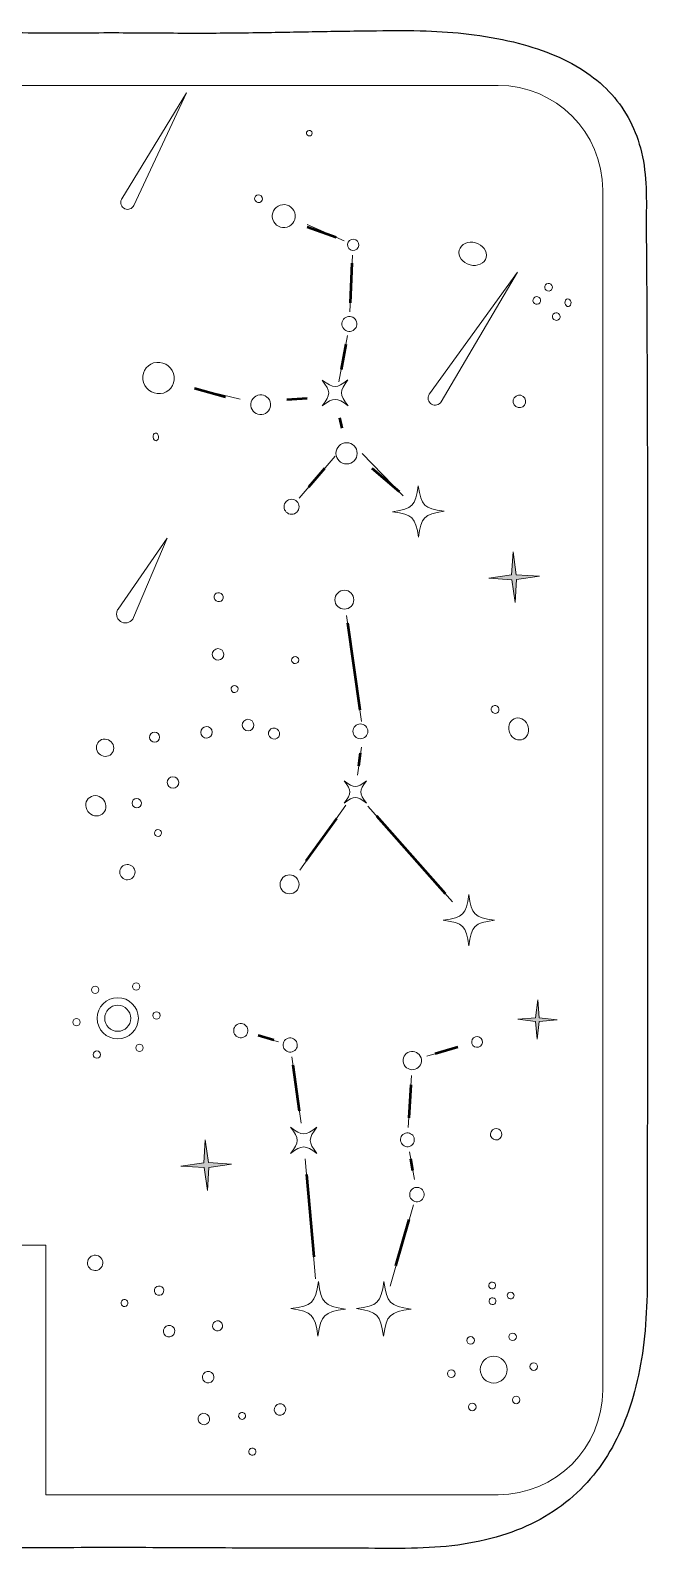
# Model space of a CAD drawing. Header units: millimetres. Extents: x -366 to 289, y -244 to 75.
# Drawn here: x -218.6 to -194.9, y -18.7 to 39.7 of the extents above; entities that cross this region are included whole.
import ezdxf

# ---------------------------------------------------------------- set-up
doc = ezdxf.new("R2010")
doc.units = ezdxf.units.MM
doc.header["$MEASUREMENT"] = 0
doc.layers.add('_U+56FE_U+5C42 1', color=7, linetype='Continuous')

# ---------------------------------------------------------------- blocks, each defined once
blk = doc.blocks.new('block 191')
at = {"layer": '_U+56FE_U+5C42 1', "color": 7, "lineweight": 25, "true_color": 0xffffff}
blk.add_open_spline([(-221.783, 39.665), (-220.618, 39.637), (-219.452, 39.612), (-218.287, 39.607), (-217.272, 39.603), (-216.258, 39.614), (-215.243, 39.612), (-214.308, 39.61), (-213.373, 39.598), (-212.439, 39.597), (-211.603, 39.595), (-210.767, 39.603), (-209.932, 39.615), (-209.177, 39.626), (-208.421, 39.641), (-207.666, 39.654), (-206.887, 39.668), (-206.108, 39.679), (-205.328, 39.688), (-204.69, 39.695), (-204.052, 39.7), (-203.414, 39.679), (-202.869, 39.661), (-202.325, 39.623), (-201.784, 39.559), (-201.204, 39.49), (-200.628, 39.391), (-200.061, 39.253), (-199.563, 39.132), (-199.072, 38.981), (-198.597, 38.789), (-198.17, 38.616), (-197.755, 38.409), (-197.368, 38.157), (-197.013, 37.924), (-196.681, 37.653), (-196.388, 37.345), (-196.104, 37.045), (-195.855, 36.71), (-195.653, 36.349), (-195.447, 35.98), (-195.288, 35.585), (-195.178, 35.177), (-195.059, 34.734), (-194.997, 34.277), (-194.97, 33.819), (-194.942, 33.337), (-194.952, 32.854), (-194.954, 32.372), (-194.956, 31.862), (-194.95, 31.353), (-194.945, 30.843), (-194.941, 30.371), (-194.939, 29.899), (-194.937, 29.426), (-194.935, 29.025), (-194.933, 28.624), (-194.931, 28.222), (-194.929, 27.753), (-194.926, 27.283), (-194.924, 26.814), (-194.922, 26.214), (-194.919, 25.615), (-194.917, 25.015), (-194.914, 24.195), (-194.912, 23.375), (-194.911, 22.556), (-194.909, 21.448), (-194.907, 20.34), (-194.906, 19.233), (-194.905, 17.92), (-194.904, 16.607), (-194.904, 15.294), (-194.903, 14.163), (-194.902, 13.032), (-194.902, 11.901), (-194.902, 10.686), (-194.902, 9.471), (-194.902, 8.256), (-194.903, 7.059), (-194.903, 5.862), (-194.904, 4.665), (-194.905, 3.417), (-194.907, 2.168), (-194.909, 0.919), (-194.91, -0.103), (-194.912, -1.125), (-194.913, -2.147), (-194.914, -2.969), (-194.915, -3.791), (-194.917, -4.614), (-194.919, -5.466), (-194.922, -6.319), (-194.919, -7.172), (-194.917, -7.839), (-194.911, -8.506), (-194.933, -9.174), (-194.952, -9.776), (-194.994, -10.378), (-195.074, -10.975), (-195.149, -11.54), (-195.257, -12.101), (-195.405, -12.652), (-195.542, -13.159), (-195.712, -13.656), (-195.927, -14.135), (-196.128, -14.583), (-196.368, -15.015), (-196.649, -15.419), (-196.933, -15.828), (-197.258, -16.208), (-197.622, -16.549), (-197.999, -16.902), (-198.417, -17.213), (-198.863, -17.474), (-199.322, -17.742), (-199.81, -17.958), (-200.313, -18.128), (-200.857, -18.312), (-201.419, -18.441), (-201.987, -18.528), (-202.57, -18.617), (-203.16, -18.661), (-203.75, -18.679), (-204.377, -18.698), (-205.004, -18.688), (-205.632, -18.685), (-206.277, -18.681), (-206.921, -18.684), (-207.566, -18.684), (-208.159, -18.685), (-208.752, -18.683), (-209.346, -18.68), (-210.028, -18.678), (-210.71, -18.675), (-211.393, -18.671), (-212.055, -18.668), (-212.718, -18.665), (-213.38, -18.663), (-214.109, -18.66), (-214.838, -18.659), (-215.566, -18.659), (-216.314, -18.659), (-217.061, -18.661), (-217.808, -18.662), (-218.639, -18.662), (-219.471, -18.662), (-220.303, -18.665), (-221.452, -18.668), (-222.602, -18.676), (-223.751, -18.683)], degree=3, knots=[0, 0, 0, 0, 1, 1, 1, 2, 2, 2, 3, 3, 3, 4, 4, 4, 5, 5, 5, 6, 6, 6, 7, 7, 7, 8, 8, 8, 9, 9, 9, 10, 10, 10, 11, 11, 11, 12, 12, 12, 13, 13, 13, 14, 14, 14, 15, 15, 15, 16, 16, 16, 17, 17, 17, 18, 18, 18, 19, 19, 19, 20, 20, 20, 21, 21, 21, 22, 22, 22, 23, 23, 23, 24, 24, 24, 25, 25, 25, 26, 26, 26, 27, 27, 27, 28, 28, 28, 29, 29, 29, 30, 30, 30, 31, 31, 31, 32, 32, 32, 33, 33, 33, 34, 34, 34, 35, 35, 35, 36, 36, 36, 37, 37, 37, 38, 38, 38, 39, 39, 39, 40, 40, 40, 41, 41, 41, 42, 42, 42, 43, 43, 43, 44, 44, 44, 45, 45, 45, 46, 46, 46, 47, 47, 47, 48, 48, 48, 49, 49, 49, 50, 50, 50, 50], dxfattribs=at)
blk = doc.blocks.new('block 182')
at = {"layer": '_U+56FE_U+5C42 1'}
blk.add_blockref('block 191', (0, 0), dxfattribs=at)
blk = doc.blocks.new('block 180')
at = {"layer": '_U+56FE_U+5C42 1'}
blk.add_blockref('block 182', (0, 0), dxfattribs=at)
blk = doc.blocks.new('block 732')
at = {"layer": '_U+56FE_U+5C42 1', "lineweight": 0}
blk.add_open_spline([(-210.287, 1.308), (-210.242, 1.164), (-210.322, 1.011), (-210.467, 0.965), (-210.611, 0.92), (-210.765, 1), (-210.81, 1.145), (-210.855, 1.289), (-210.775, 1.442), (-210.631, 1.488), (-210.486, 1.533), (-210.333, 1.453), (-210.287, 1.308)], degree=3, knots=[0, 0, 0, 0, 1, 1, 1, 2, 2, 2, 3, 3, 3, 4, 4, 4, 4], dxfattribs=at)
blk = doc.blocks.new('block 735')
at = {"layer": '_U+56FE_U+5C42 1', "lineweight": 0}
blk.add_lwpolyline([(-203.865, -4.505), (-204.057, -3.432)], dxfattribs=at)
blk = doc.blocks.new('block 736')
at = {"layer": '_U+56FE_U+5C42 1', "color": 18, "lineweight": 50, "true_color": 0x000000}
blk.add_lwpolyline([(-203.927, -4.159), (-204.008, -3.709)], dxfattribs=at)
blk = doc.blocks.new('block 734')
at = {"layer": '_U+56FE_U+5C42 1'}
for name in ['block 735', 'block 736']:
    blk.add_blockref(name, (0, 0), dxfattribs=at)
blk = doc.blocks.new('block 738')
at = {"layer": '_U+56FE_U+5C42 1', "lineweight": 0}
blk.add_lwpolyline([(-202.204, 0.585), (-203.399, 0.238)], dxfattribs=at)
blk = doc.blocks.new('block 739')
at = {"layer": '_U+56FE_U+5C42 1', "color": 18, "lineweight": 50, "true_color": 0x000000}
blk.add_lwpolyline([(-202.204, 0.585), (-203.073, 0.333)], dxfattribs=at)
blk = doc.blocks.new('block 737')
at = {"layer": '_U+56FE_U+5C42 1'}
for name in ['block 738', 'block 739']:
    blk.add_blockref(name, (0, 0), dxfattribs=at)
blk = doc.blocks.new('block 741')
at = {"layer": '_U+56FE_U+5C42 1', "lineweight": 0}
blk.add_lwpolyline([(-208.223, -2.329), (-208.584, 0.222)], dxfattribs=at)
blk = doc.blocks.new('block 742')
at = {"layer": '_U+56FE_U+5C42 1', "color": 18, "lineweight": 50, "true_color": 0x000000}
blk.add_lwpolyline([(-208.287, -1.877), (-208.538, -0.099)], dxfattribs=at)
blk = doc.blocks.new('block 740')
at = {"layer": '_U+56FE_U+5C42 1'}
for name in ['block 741', 'block 742']:
    blk.add_blockref(name, (0, 0), dxfattribs=at)
blk = doc.blocks.new('block 744')
at = {"layer": '_U+56FE_U+5C42 1', "lineweight": 0}
blk.add_lwpolyline([(-209.434, 0.886), (-209.095, 0.795)], dxfattribs=at)
blk = doc.blocks.new('block 745')
at = {"layer": '_U+56FE_U+5C42 1', "color": 18, "lineweight": 50, "true_color": 0x000000}
blk.add_lwpolyline([(-209.879, 1.053), (-209.277, 0.869)], dxfattribs=at)
blk = doc.blocks.new('block 743')
at = {"layer": '_U+56FE_U+5C42 1'}
for name in ['block 745', 'block 744']:
    blk.add_blockref(name, (0, 0), dxfattribs=at)
blk = doc.blocks.new('block 747')
at = {"layer": '_U+56FE_U+5C42 1', "lineweight": 0}
blk.add_lwpolyline([(-203.989, -0.503), (-204.111, -2.498)], dxfattribs=at)
blk = doc.blocks.new('block 748')
at = {"layer": '_U+56FE_U+5C42 1', "color": 18, "lineweight": 50, "true_color": 0x000000}
blk.add_lwpolyline([(-204.01, -0.855), (-204.088, -2.13)], dxfattribs=at)
blk = doc.blocks.new('block 746')
at = {"layer": '_U+56FE_U+5C42 1'}
for name in ['block 747', 'block 748']:
    blk.add_blockref(name, (0, 0), dxfattribs=at)
blk = doc.blocks.new('block 750')
at = {"layer": '_U+56FE_U+5C42 1', "lineweight": 0}
blk.add_lwpolyline([(-208.068, -3.709), (-207.673, -8.316)], dxfattribs=at)
blk = doc.blocks.new('block 751')
at = {"layer": '_U+56FE_U+5C42 1', "color": 18, "lineweight": 50, "true_color": 0x000000}
blk.add_lwpolyline([(-208.017, -4.305), (-207.745, -7.477)], dxfattribs=at)
blk = doc.blocks.new('block 749')
at = {"layer": '_U+56FE_U+5C42 1'}
for name in ['block 750', 'block 751']:
    blk.add_blockref(name, (0, 0), dxfattribs=at)
blk = doc.blocks.new('block 753')
at = {"layer": '_U+56FE_U+5C42 1', "lineweight": 0}
blk.add_lwpolyline([(-204.803, -8.602), (-203.912, -5.471)], dxfattribs=at)
blk = doc.blocks.new('block 754')
at = {"layer": '_U+56FE_U+5C42 1', "color": 18, "lineweight": 50, "true_color": 0x000000}
blk.add_lwpolyline([(-204.579, -7.814), (-204.074, -6.04)], dxfattribs=at)
blk = doc.blocks.new('block 752')
at = {"layer": '_U+56FE_U+5C42 1'}
for name in ['block 753', 'block 754']:
    blk.add_blockref(name, (0, 0), dxfattribs=at)
blk = doc.blocks.new('block 731')
at = {"layer": '_U+56FE_U+5C42 1', "lineweight": 0}
for points in [[(-208.387, 0.757), (-208.341, 0.612), (-208.422, 0.459), (-208.566, 0.413), (-208.71, 0.368), (-208.864, 0.449), (-208.909, 0.593), (-208.954, 0.737), (-208.874, 0.89), (-208.73, 0.936), (-208.586, 0.981), (-208.432, 0.901), (-208.387, 0.757)], [(-201.263, 0.855), (-201.229, 0.746), (-201.29, 0.629), (-201.4, 0.595), (-201.509, 0.561), (-201.626, 0.622), (-201.66, 0.731), (-201.694, 0.84), (-201.633, 0.957), (-201.524, 0.991), (-201.414, 1.026), (-201.298, 0.965), (-201.263, 0.855)], [(-203.616, 0.182), (-203.558, -0.004), (-203.661, -0.202), (-203.848, -0.26), (-204.034, -0.319), (-204.232, -0.215), (-204.291, -0.029), (-204.349, 0.157), (-204.246, 0.355), (-204.059, 0.414), (-203.873, 0.472), (-203.675, 0.369), (-203.616, 0.182)], [(-207.62, -3.502), (-208.081, -3.161), (-208.177, -3.161), (-208.638, -3.502), (-208.296, -3.042), (-208.296, -2.945), (-208.638, -2.485), (-208.177, -2.826), (-208.081, -2.826), (-207.62, -2.485), (-207.961, -2.945), (-207.961, -3.042), (-207.62, -3.502)], [(-203.886, -2.893), (-203.842, -3.034), (-203.92, -3.183), (-204.06, -3.227), (-204.201, -3.271), (-204.35, -3.193), (-204.394, -3.053), (-204.439, -2.912), (-204.36, -2.763), (-204.22, -2.719), (-204.079, -2.674), (-203.93, -2.753), (-203.886, -2.893)], [(-200.522, -2.695), (-200.486, -2.811), (-200.55, -2.933), (-200.665, -2.969), (-200.78, -3.005), (-200.903, -2.941), (-200.939, -2.826), (-200.975, -2.711), (-200.911, -2.589), (-200.796, -2.552), (-200.681, -2.516), (-200.558, -2.58), (-200.522, -2.695)], [(-203.512, -4.994), (-203.466, -5.14), (-203.547, -5.296), (-203.694, -5.342), (-203.84, -5.387), (-203.995, -5.306), (-204.041, -5.16), (-204.087, -5.014), (-204.006, -4.859), (-203.86, -4.813), (-203.713, -4.767), (-203.558, -4.848), (-203.512, -4.994)], [(-206.522, -9.487), (-207.352, -9.601), (-207.452, -9.7), (-207.584, -10.527), (-207.699, -9.698), (-207.798, -9.597), (-208.625, -9.465), (-207.795, -9.351), (-207.694, -9.252), (-207.563, -8.425), (-207.448, -9.254), (-207.349, -9.355), (-206.522, -9.487)], [(-204, -9.487), (-204.83, -9.601), (-204.931, -9.7), (-205.062, -10.527), (-205.177, -9.698), (-205.276, -9.597), (-206.103, -9.465), (-205.273, -9.351), (-205.173, -9.252), (-205.041, -8.425), (-204.926, -9.254), (-204.827, -9.355), (-204, -9.487)], [(-200.753, -8.536), (-200.731, -8.605), (-200.77, -8.678), (-200.839, -8.7), (-200.908, -8.721), (-200.981, -8.683), (-201.003, -8.614), (-201.024, -8.545), (-200.986, -8.472), (-200.917, -8.45), (-200.848, -8.428), (-200.775, -8.467), (-200.753, -8.536)], [(-200.744, -9.141), (-200.722, -9.21), (-200.76, -9.283), (-200.829, -9.305), (-200.898, -9.327), (-200.972, -9.288), (-200.994, -9.219), (-201.015, -9.15), (-200.977, -9.077), (-200.908, -9.055), (-200.839, -9.034), (-200.765, -9.072), (-200.744, -9.141)], [(-200.045, -8.925), (-200.023, -8.994), (-200.062, -9.068), (-200.131, -9.089), (-200.2, -9.111), (-200.273, -9.072), (-200.295, -9.004), (-200.317, -8.935), (-200.278, -8.861), (-200.209, -8.84), (-200.14, -8.818), (-200.067, -8.856), (-200.045, -8.925)]]:
    blk.add_open_spline(points, degree=3, knots=[0, 0, 0, 0, 1, 1, 1, 2, 2, 2, 3, 3, 3, 4, 4, 4, 4], dxfattribs=at)
at = {"layer": '_U+56FE_U+5C42 1'}
for name in ['block 732', 'block 743', 'block 737', 'block 740', 'block 746', 'block 734', 'block 749', 'block 752']:
    blk.add_blockref(name, (0, 0), dxfattribs=at)
blk = doc.blocks.new('block 772')
at = {"layer": '_U+56FE_U+5C42 1', "lineweight": 0}
blk.add_open_spline([(-200.796, 5.474), (-201.57, 5.359), (-201.663, 5.265), (-201.778, 4.49), (-201.893, 5.265), (-201.987, 5.359), (-202.761, 5.474), (-201.987, 5.589), (-201.893, 5.683), (-201.778, 6.458), (-201.663, 5.683), (-201.57, 5.589), (-200.796, 5.474)], degree=3, knots=[0, 0, 0, 0, 1, 1, 1, 2, 2, 2, 3, 3, 3, 4, 4, 4, 4], dxfattribs=at)
blk = doc.blocks.new('block 775')
at = {"layer": '_U+56FE_U+5C42 1', "lineweight": 0}
blk.add_lwpolyline([(-202.404, 6.181), (-205.661, 9.861)], dxfattribs=at)
blk = doc.blocks.new('block 776')
at = {"layer": '_U+56FE_U+5C42 1', "color": 18, "lineweight": 50, "true_color": 0x000000}
blk.add_lwpolyline([(-202.676, 6.488), (-205.317, 9.473)], dxfattribs=at)
blk = doc.blocks.new('block 774')
at = {"layer": '_U+56FE_U+5C42 1'}
for name in ['block 775', 'block 776']:
    blk.add_blockref(name, (0, 0), dxfattribs=at)
blk = doc.blocks.new('block 778')
at = {"layer": '_U+56FE_U+5C42 1', "lineweight": 0}
blk.add_lwpolyline([(-206.48, 17.195), (-205.91, 13.119)], dxfattribs=at)
blk = doc.blocks.new('block 779')
at = {"layer": '_U+56FE_U+5C42 1', "color": 18, "lineweight": 50, "true_color": 0x000000}
blk.add_lwpolyline([(-206.44, 16.907), (-205.973, 13.567)], dxfattribs=at)
blk = doc.blocks.new('block 777')
at = {"layer": '_U+56FE_U+5C42 1'}
for name in ['block 778', 'block 779']:
    blk.add_blockref(name, (0, 0), dxfattribs=at)
blk = doc.blocks.new('block 781')
at = {"layer": '_U+56FE_U+5C42 1', "lineweight": 0}
blk.add_lwpolyline([(-208.278, 7.405), (-206.507, 9.895)], dxfattribs=at)
blk = doc.blocks.new('block 782')
at = {"layer": '_U+56FE_U+5C42 1', "color": 18, "lineweight": 50, "true_color": 0x000000}
blk.add_lwpolyline([(-208.029, 7.752), (-206.858, 9.383)], dxfattribs=at)
blk = doc.blocks.new('block 780')
at = {"layer": '_U+56FE_U+5C42 1'}
for name in ['block 781', 'block 782']:
    blk.add_blockref(name, (0, 0), dxfattribs=at)
blk = doc.blocks.new('block 784')
at = {"layer": '_U+56FE_U+5C42 1', "lineweight": 0}
blk.add_lwpolyline([(-206.056, 11.058), (-205.91, 12.134)], dxfattribs=at)
blk = doc.blocks.new('block 785')
at = {"layer": '_U+56FE_U+5C42 1', "color": 18, "lineweight": 50, "true_color": 0x000000}
blk.add_lwpolyline([(-206.007, 11.417), (-205.941, 11.907)], dxfattribs=at)
blk = doc.blocks.new('block 783')
at = {"layer": '_U+56FE_U+5C42 1'}
for name in ['block 784', 'block 785']:
    blk.add_blockref(name, (0, 0), dxfattribs=at)
blk = doc.blocks.new('block 771')
at = {"layer": '_U+56FE_U+5C42 1', "lineweight": 0}
for points in [[(-206.201, 17.801), (-206.201, 17.6), (-206.364, 17.437), (-206.565, 17.437), (-206.766, 17.437), (-206.929, 17.6), (-206.929, 17.801), (-206.929, 18.002), (-206.766, 18.165), (-206.565, 18.165), (-206.364, 18.165), (-206.201, 18.002), (-206.201, 17.801)], [(-205.661, 12.74), (-205.661, 12.582), (-205.789, 12.453), (-205.947, 12.453), (-206.105, 12.453), (-206.233, 12.582), (-206.233, 12.74), (-206.233, 12.898), (-206.105, 13.026), (-205.947, 13.026), (-205.789, 13.026), (-205.661, 12.898), (-205.661, 12.74)], [(-205.719, 9.981), (-206.103, 10.266), (-206.184, 10.266), (-206.568, 9.981), (-206.283, 10.366), (-206.283, 10.447), (-206.568, 10.831), (-206.184, 10.546), (-206.103, 10.546), (-205.719, 10.831), (-206.004, 10.447), (-206.004, 10.366), (-205.719, 9.981)], [(-208.307, 6.852), (-208.307, 6.651), (-208.47, 6.488), (-208.671, 6.488), (-208.872, 6.488), (-209.035, 6.651), (-209.035, 6.852), (-209.035, 7.054), (-208.872, 7.217), (-208.671, 7.217), (-208.47, 7.217), (-208.307, 7.054), (-208.307, 6.852)]]:
    blk.add_open_spline(points, degree=3, knots=[0, 0, 0, 0, 1, 1, 1, 2, 2, 2, 3, 3, 3, 4, 4, 4, 4], dxfattribs=at)
at = {"layer": '_U+56FE_U+5C42 1'}
for name in ['block 777', 'block 783', 'block 780', 'block 774', 'block 772']:
    blk.add_blockref(name, (0, 0), dxfattribs=at)
blk = doc.blocks.new('block 802')
at = {"layer": '_U+56FE_U+5C42 1', "lineweight": 0}
blk.add_open_spline([(-202.729, 21.202), (-203.509, 21.08), (-203.602, 20.985), (-203.713, 20.203), (-203.834, 20.983), (-203.929, 21.077), (-204.711, 21.187), (-203.931, 21.309), (-203.838, 21.404), (-203.727, 22.187), (-203.605, 21.406), (-203.511, 21.312), (-202.729, 21.202)], degree=3, knots=[0, 0, 0, 0, 1, 1, 1, 2, 2, 2, 3, 3, 3, 4, 4, 4, 4], dxfattribs=at)
blk = doc.blocks.new('block 805')
at = {"layer": '_U+56FE_U+5C42 1', "lineweight": 0}
blk.add_lwpolyline([(-212.33, 25.944), (-210.573, 25.509)], dxfattribs=at)
blk = doc.blocks.new('block 806')
at = {"layer": '_U+56FE_U+5C42 1', "color": 18, "lineweight": 50, "true_color": 0x000000}
blk.add_lwpolyline([(-212.33, 25.944), (-211.141, 25.6)], dxfattribs=at)
blk = doc.blocks.new('block 804')
at = {"layer": '_U+56FE_U+5C42 1'}
for name in ['block 805', 'block 806']:
    blk.add_blockref(name, (0, 0), dxfattribs=at)
blk = doc.blocks.new('block 808')
at = {"layer": '_U+56FE_U+5C42 1', "lineweight": 0}
blk.add_lwpolyline([(-207.991, 32.23), (-206.575, 31.604)], dxfattribs=at)
blk = doc.blocks.new('block 809')
at = {"layer": '_U+56FE_U+5C42 1', "color": 18, "lineweight": 50, "true_color": 0x000000}
blk.add_lwpolyline([(-207.991, 32.148), (-206.882, 31.74)], dxfattribs=at)
blk = doc.blocks.new('block 807')
at = {"layer": '_U+56FE_U+5C42 1'}
for name in ['block 808', 'block 809']:
    blk.add_blockref(name, (0, 0), dxfattribs=at)
blk = doc.blocks.new('block 811')
at = {"layer": '_U+56FE_U+5C42 1', "lineweight": 0}
blk.add_lwpolyline([(-206.45, 27.966), (-206.772, 26.177)], dxfattribs=at)
blk = doc.blocks.new('block 812')
at = {"layer": '_U+56FE_U+5C42 1', "color": 18, "lineweight": 50, "true_color": 0x000000}
blk.add_lwpolyline([(-206.511, 27.63), (-206.685, 26.662)], dxfattribs=at)
blk = doc.blocks.new('block 810')
at = {"layer": '_U+56FE_U+5C42 1'}
for name in ['block 811', 'block 812']:
    blk.add_blockref(name, (0, 0), dxfattribs=at)
blk = doc.blocks.new('block 814')
at = {"layer": '_U+56FE_U+5C42 1', "lineweight": 0}
blk.add_lwpolyline([(-205.879, 23.431), (-204.3, 21.796)], dxfattribs=at)
blk = doc.blocks.new('block 815')
at = {"layer": '_U+56FE_U+5C42 1', "color": 18, "lineweight": 50, "true_color": 0x000000}
blk.add_lwpolyline([(-205.502, 22.865), (-204.456, 21.958)], dxfattribs=at)
blk = doc.blocks.new('block 813')
at = {"layer": '_U+56FE_U+5C42 1'}
for name in ['block 814', 'block 815']:
    blk.add_blockref(name, (0, 0), dxfattribs=at)
blk = doc.blocks.new('block 817')
at = {"layer": '_U+56FE_U+5C42 1', "lineweight": 0}
blk.add_lwpolyline([(-206.349, 28.88), (-206.248, 31.06)], dxfattribs=at)
blk = doc.blocks.new('block 818')
at = {"layer": '_U+56FE_U+5C42 1', "color": 18, "lineweight": 50, "true_color": 0x000000}
blk.add_lwpolyline([(-206.333, 29.226), (-206.263, 30.741)], dxfattribs=at)
blk = doc.blocks.new('block 816')
at = {"layer": '_U+56FE_U+5C42 1'}
for name in ['block 817', 'block 818']:
    blk.add_blockref(name, (0, 0), dxfattribs=at)
blk = doc.blocks.new('block 820')
at = {"layer": '_U+56FE_U+5C42 1', "lineweight": 0}
blk.add_lwpolyline([(-208.307, 21.712), (-206.92, 23.327)], dxfattribs=at)
blk = doc.blocks.new('block 821')
at = {"layer": '_U+56FE_U+5C42 1', "color": 18, "lineweight": 50, "true_color": 0x000000}
blk.add_lwpolyline([(-207.935, 22.145), (-207.317, 22.865)], dxfattribs=at)
blk = doc.blocks.new('block 819')
at = {"layer": '_U+56FE_U+5C42 1'}
for name in ['block 820', 'block 821']:
    blk.add_blockref(name, (0, 0), dxfattribs=at)
blk = doc.blocks.new('block 801')
at = {"layer": '_U+56FE_U+5C42 1', "color": 18, "lineweight": 50, "true_color": 0x000000}
for points in [[(-207.991, 25.536), (-208.777, 25.491)], [(-206.655, 24.398), (-206.734, 24.803)]]:
    blk.add_lwpolyline(points, dxfattribs=at)
at = {"layer": '_U+56FE_U+5C42 1', "lineweight": 0}
for points in [[(-208.474, 32.688), (-208.401, 32.455), (-208.53, 32.206), (-208.763, 32.133), (-208.996, 32.06), (-209.244, 32.19), (-209.317, 32.423), (-209.391, 32.656), (-209.261, 32.905), (-209.028, 32.978), (-208.795, 33.051), (-208.547, 32.921), (-208.474, 32.688)], [(-206.023, 31.516), (-205.988, 31.402), (-206.051, 31.28), (-206.165, 31.245), (-206.28, 31.209), (-206.401, 31.272), (-206.437, 31.387), (-206.473, 31.501), (-206.409, 31.622), (-206.295, 31.658), (-206.181, 31.694), (-206.059, 31.631), (-206.023, 31.516)], [(-206.096, 28.494), (-206.049, 28.342), (-206.133, 28.181), (-206.285, 28.133), (-206.436, 28.086), (-206.597, 28.17), (-206.645, 28.322), (-206.692, 28.473), (-206.608, 28.635), (-206.457, 28.682), (-206.305, 28.73), (-206.144, 28.646), (-206.096, 28.494)], [(-209.418, 25.415), (-209.356, 25.214), (-209.467, 25.001), (-209.667, 24.938), (-209.867, 24.875), (-210.08, 24.986), (-210.143, 25.187), (-210.206, 25.387), (-210.095, 25.6), (-209.895, 25.663), (-209.694, 25.726), (-209.481, 25.615), (-209.418, 25.415)], [(-206.424, 25.263), (-206.874, 25.591), (-206.968, 25.591), (-207.413, 25.256), (-207.085, 25.706), (-207.085, 25.8), (-207.42, 26.245), (-206.97, 25.917), (-206.876, 25.917), (-206.431, 26.253), (-206.76, 25.802), (-206.759, 25.708), (-206.424, 25.263)], [(-206.071, 23.431), (-206.071, 23.205), (-206.254, 23.022), (-206.48, 23.022), (-206.706, 23.022), (-206.89, 23.205), (-206.89, 23.431), (-206.89, 23.658), (-206.706, 23.841), (-206.48, 23.841), (-206.254, 23.841), (-206.071, 23.658), (-206.071, 23.431)], [(-208.307, 21.377), (-208.307, 21.217), (-208.436, 21.088), (-208.595, 21.088), (-208.755, 21.088), (-208.884, 21.217), (-208.884, 21.377), (-208.884, 21.536), (-208.755, 21.665), (-208.595, 21.665), (-208.436, 21.665), (-208.307, 21.536), (-208.307, 21.377)]]:
    blk.add_open_spline(points, degree=3, knots=[0, 0, 0, 0, 1, 1, 1, 2, 2, 2, 3, 3, 3, 4, 4, 4, 4], dxfattribs=at)
at = {"layer": '_U+56FE_U+5C42 1'}
for name in ['block 807', 'block 816', 'block 810', 'block 804', 'block 813', 'block 819', 'block 802']:
    blk.add_blockref(name, (0, 0), dxfattribs=at)
blk = doc.blocks.new('block 824')
at = {"layer": '_U+56FE_U+5C42 1', "lineweight": 0}
for points in [[(-207.923, 35.85), (-207.865, 35.854), (-207.813, 35.81), (-207.808, 35.751), (-207.803, 35.693), (-207.847, 35.642), (-207.905, 35.638), (-207.964, 35.634), (-208.015, 35.678), (-208.02, 35.737), (-208.025, 35.795), (-207.981, 35.846), (-207.923, 35.85)], [(-209.88, 33.378), (-209.787, 33.385), (-209.705, 33.304), (-209.717, 33.204), (-209.724, 33.149), (-209.764, 33.101), (-209.817, 33.085), (-209.913, 33.054), (-210.007, 33.121), (-210.016, 33.216), (-210.024, 33.299), (-209.963, 33.371), (-209.88, 33.378)], [(-201.139, 30.887), (-201.253, 30.672), (-201.565, 30.596), (-201.836, 30.717), (-202.106, 30.838), (-202.231, 31.111), (-202.116, 31.325), (-202.001, 31.539), (-201.69, 31.614), (-201.42, 31.494), (-201.151, 31.373), (-201.025, 31.102), (-201.139, 30.887)], [(-198.729, 29.965), (-198.648, 29.974), (-198.574, 29.916), (-198.564, 29.835), (-198.553, 29.754), (-198.61, 29.681), (-198.691, 29.671), (-198.772, 29.662), (-198.847, 29.72), (-198.857, 29.801), (-198.868, 29.882), (-198.81, 29.956), (-198.729, 29.965)], [(-199.187, 29.458), (-199.107, 29.468), (-199.031, 29.411), (-199.02, 29.33), (-199.008, 29.249), (-199.064, 29.175), (-199.144, 29.164), (-199.225, 29.154), (-199.3, 29.211), (-199.312, 29.292), (-199.324, 29.373), (-199.268, 29.447), (-199.187, 29.458)], [(-197.847, 29.241), (-197.837, 29.159), (-197.882, 29.087), (-197.947, 29.079), (-198.012, 29.071), (-198.072, 29.13), (-198.081, 29.212), (-198.091, 29.293), (-198.046, 29.365), (-197.981, 29.373), (-197.916, 29.381), (-197.856, 29.322), (-197.847, 29.241)], [(-198.326, 28.809), (-198.261, 28.758), (-198.247, 28.665), (-198.296, 28.601), (-198.344, 28.537), (-198.437, 28.527), (-198.503, 28.578), (-198.568, 28.629), (-198.582, 28.722), (-198.533, 28.786), (-198.484, 28.85), (-198.392, 28.86), (-198.326, 28.809)], [(-213.113, 26.383), (-213.074, 26.051), (-213.311, 25.759), (-213.642, 25.729), (-213.972, 25.699), (-214.271, 25.943), (-214.31, 26.275), (-214.348, 26.606), (-214.111, 26.9), (-213.78, 26.929), (-213.45, 26.958), (-213.151, 26.714), (-213.113, 26.383)], [(-199.874, 25.668), (-199.742, 25.688), (-199.617, 25.597), (-199.593, 25.465), (-199.57, 25.333), (-199.657, 25.21), (-199.789, 25.189), (-199.92, 25.169), (-200.046, 25.26), (-200.07, 25.392), (-200.093, 25.525), (-200.006, 25.648), (-199.874, 25.668)], [(-213.756, 24.181), (-213.708, 24.129), (-213.697, 24.036), (-213.731, 23.972), (-213.765, 23.908), (-213.831, 23.897), (-213.879, 23.949), (-213.927, 24), (-213.938, 24.094), (-213.904, 24.158), (-213.87, 24.222), (-213.804, 24.232), (-213.756, 24.181)], [(-211.43, 18.071), (-211.336, 18.084), (-211.245, 18.019), (-211.228, 17.924), (-211.211, 17.83), (-211.273, 17.742), (-211.367, 17.728), (-211.461, 17.714), (-211.551, 17.78), (-211.569, 17.874), (-211.586, 17.969), (-211.524, 18.057), (-211.43, 18.071)], [(-200.797, 13.732), (-200.714, 13.745), (-200.634, 13.686), (-200.618, 13.602), (-200.603, 13.518), (-200.658, 13.44), (-200.742, 13.428), (-200.825, 13.416), (-200.906, 13.474), (-200.921, 13.558), (-200.936, 13.642), (-200.881, 13.72), (-200.797, 13.732)], [(-209.312, 12.861), (-209.198, 12.881), (-209.085, 12.804), (-209.061, 12.688), (-209.037, 12.573), (-209.111, 12.463), (-209.225, 12.443), (-209.34, 12.423), (-209.453, 12.501), (-209.477, 12.616), (-209.501, 12.732), (-209.427, 12.842), (-209.312, 12.861)], [(-200.048, 12.477), (-200.233, 12.606), (-200.299, 12.871), (-200.195, 13.066), (-200.092, 13.262), (-199.858, 13.315), (-199.675, 13.185), (-199.491, 13.056), (-199.425, 12.793), (-199.528, 12.598), (-199.631, 12.402), (-199.864, 12.348), (-200.048, 12.477)], [(-215.836, 12.436), (-215.656, 12.465), (-215.479, 12.342), (-215.442, 12.161), (-215.404, 11.979), (-215.519, 11.808), (-215.698, 11.779), (-215.878, 11.749), (-216.055, 11.872), (-216.093, 12.054), (-216.13, 12.235), (-216.015, 12.406), (-215.836, 12.436)], [(-216.219, 10.258), (-216.011, 10.298), (-215.799, 10.159), (-215.745, 9.948), (-215.691, 9.736), (-215.816, 9.532), (-216.025, 9.492), (-216.233, 9.452), (-216.445, 9.591), (-216.499, 9.803), (-216.553, 10.014), (-216.428, 10.218), (-216.219, 10.258)]]:
    blk.add_open_spline(points, degree=3, knots=[0, 0, 0, 0, 1, 1, 1, 2, 2, 2, 3, 3, 3, 4, 4, 4, 4], dxfattribs=at)
blk = doc.blocks.new('block 864')
at = {"layer": '_U+56FE_U+5C42 1', "lineweight": 0}
for points in [[(-211.501, 15.491), (-211.616, 15.534), (-211.673, 15.662), (-211.63, 15.777), (-211.586, 15.891), (-211.458, 15.949), (-211.344, 15.905), (-211.229, 15.862), (-211.172, 15.734), (-211.215, 15.619), (-211.259, 15.505), (-211.387, 15.447), (-211.501, 15.491)], [(-208.504, 15.352), (-208.574, 15.379), (-208.609, 15.457), (-208.583, 15.527), (-208.556, 15.596), (-208.478, 15.631), (-208.408, 15.605), (-208.339, 15.578), (-208.304, 15.5), (-208.33, 15.431), (-208.357, 15.361), (-208.435, 15.326), (-208.504, 15.352)], [(-210.836, 14.238), (-210.906, 14.265), (-210.941, 14.343), (-210.914, 14.412), (-210.888, 14.482), (-210.81, 14.517), (-210.74, 14.491), (-210.671, 14.464), (-210.636, 14.386), (-210.662, 14.316), (-210.689, 14.247), (-210.767, 14.212), (-210.836, 14.238)], [(-211.943, 12.494), (-212.057, 12.538), (-212.115, 12.666), (-212.071, 12.78), (-212.028, 12.894), (-211.9, 12.952), (-211.785, 12.908), (-211.671, 12.865), (-211.614, 12.737), (-211.657, 12.623), (-211.701, 12.508), (-211.829, 12.451), (-211.943, 12.494)], [(-210.348, 12.772), (-210.462, 12.815), (-210.52, 12.943), (-210.476, 13.058), (-210.433, 13.172), (-210.305, 13.23), (-210.191, 13.186), (-210.076, 13.143), (-210.019, 13.015), (-210.062, 12.9), (-210.106, 12.786), (-210.234, 12.728), (-210.348, 12.772)], [(-213.933, 12.331), (-214.033, 12.369), (-214.083, 12.481), (-214.045, 12.581), (-214.007, 12.681), (-213.895, 12.731), (-213.795, 12.693), (-213.695, 12.655), (-213.645, 12.543), (-213.683, 12.443), (-213.721, 12.343), (-213.833, 12.293), (-213.933, 12.331)], [(-213.235, 10.566), (-213.349, 10.609), (-213.407, 10.737), (-213.363, 10.852), (-213.32, 10.966), (-213.192, 11.023), (-213.077, 10.98), (-212.963, 10.936), (-212.906, 10.808), (-212.949, 10.694), (-212.993, 10.58), (-213.121, 10.522), (-213.235, 10.566)], [(-214.615, 9.81), (-214.708, 9.845), (-214.754, 9.949), (-214.719, 10.042), (-214.684, 10.135), (-214.58, 10.182), (-214.487, 10.146), (-214.394, 10.111), (-214.347, 10.007), (-214.383, 9.914), (-214.418, 9.821), (-214.522, 9.775), (-214.615, 9.81)], [(-213.779, 8.703), (-213.849, 8.729), (-213.884, 8.807), (-213.858, 8.877), (-213.831, 8.946), (-213.753, 8.981), (-213.683, 8.955), (-213.614, 8.928), (-213.579, 8.85), (-213.605, 8.781), (-213.632, 8.711), (-213.71, 8.676), (-213.779, 8.703)], [(-215.014, 7.048), (-215.165, 7.106), (-215.241, 7.275), (-215.184, 7.427), (-215.126, 7.578), (-214.957, 7.654), (-214.805, 7.597), (-214.653, 7.539), (-214.577, 7.369), (-214.635, 7.218), (-214.693, 7.066), (-214.862, 6.99), (-215.014, 7.048)]]:
    blk.add_open_spline(points, degree=3, knots=[0, 0, 0, 0, 1, 1, 1, 2, 2, 2, 3, 3, 3, 4, 4, 4, 4], dxfattribs=at)
blk = doc.blocks.new('block 870')
at = {"layer": '_U+56FE_U+5C42 1', "lineweight": 0}
for points in [[(-216.385, -7.531), (-216.288, -7.401), (-216.104, -7.374), (-215.974, -7.471), (-215.844, -7.568), (-215.817, -7.752), (-215.914, -7.882), (-216.011, -8.012), (-216.194, -8.039), (-216.324, -7.942), (-216.454, -7.845), (-216.482, -7.662), (-216.385, -7.531)], [(-213.836, -8.668), (-213.777, -8.588), (-213.664, -8.572), (-213.584, -8.631), (-213.504, -8.69), (-213.488, -8.803), (-213.547, -8.883), (-213.607, -8.963), (-213.719, -8.979), (-213.799, -8.92), (-213.879, -8.861), (-213.895, -8.748), (-213.836, -8.668)], [(-215.129, -9.17), (-215.085, -9.11), (-215, -9.098), (-214.94, -9.142), (-214.88, -9.187), (-214.868, -9.271), (-214.912, -9.331), (-214.957, -9.391), (-215.042, -9.403), (-215.101, -9.359), (-215.161, -9.314), (-215.174, -9.23), (-215.129, -9.17)], [(-211.597, -10.011), (-211.533, -9.925), (-211.411, -9.908), (-211.326, -9.971), (-211.24, -10.035), (-211.222, -10.157), (-211.286, -10.243), (-211.35, -10.328), (-211.471, -10.346), (-211.557, -10.282), (-211.643, -10.219), (-211.66, -10.097), (-211.597, -10.011)], [(-213.485, -10.202), (-213.412, -10.103), (-213.273, -10.083), (-213.175, -10.156), (-213.077, -10.229), (-213.056, -10.368), (-213.129, -10.466), (-213.202, -10.564), (-213.341, -10.585), (-213.439, -10.512), (-213.537, -10.439), (-213.558, -10.3), (-213.485, -10.202)], [(-211.981, -11.97), (-211.908, -11.872), (-211.77, -11.852), (-211.671, -11.925), (-211.573, -11.998), (-211.553, -12.137), (-211.626, -12.235), (-211.699, -12.333), (-211.838, -12.353), (-211.936, -12.28), (-212.034, -12.207), (-212.054, -12.068), (-211.981, -11.97)], [(-209.218, -13.212), (-209.145, -13.114), (-209.007, -13.093), (-208.909, -13.166), (-208.81, -13.239), (-208.79, -13.378), (-208.863, -13.476), (-208.936, -13.574), (-209.075, -13.595), (-209.173, -13.522), (-209.271, -13.449), (-209.291, -13.31), (-209.218, -13.212)], [(-212.149, -13.58), (-212.076, -13.482), (-211.937, -13.462), (-211.839, -13.535), (-211.741, -13.608), (-211.72, -13.747), (-211.793, -13.845), (-211.866, -13.943), (-212.005, -13.963), (-212.103, -13.89), (-212.201, -13.817), (-212.222, -13.679), (-212.149, -13.58)], [(-210.605, -13.51), (-210.561, -13.45), (-210.476, -13.438), (-210.416, -13.483), (-210.356, -13.527), (-210.344, -13.612), (-210.388, -13.672), (-210.433, -13.731), (-210.517, -13.744), (-210.577, -13.699), (-210.637, -13.655), (-210.65, -13.57), (-210.605, -13.51)], [(-210.212, -14.888), (-210.168, -14.828), (-210.083, -14.815), (-210.023, -14.86), (-209.963, -14.904), (-209.951, -14.989), (-209.996, -15.049), (-210.04, -15.109), (-210.124, -15.121), (-210.184, -15.077), (-210.244, -15.032), (-210.257, -14.947), (-210.212, -14.888)]]:
    blk.add_open_spline(points, degree=3, knots=[0, 0, 0, 0, 1, 1, 1, 2, 2, 2, 3, 3, 3, 4, 4, 4, 4], dxfattribs=at)
blk = doc.blocks.new('block 872')
at = {"layer": '_U+56FE_U+5C42 1', "lineweight": 0}
for points in [[(-214.488, 1.701), (-214.488, 1.263), (-214.843, 0.908), (-215.281, 0.908), (-215.719, 0.908), (-216.074, 1.263), (-216.074, 1.701), (-216.074, 2.139), (-215.719, 2.494), (-215.281, 2.494), (-214.843, 2.494), (-214.488, 2.139), (-214.488, 1.701)], [(-214.78, 1.701), (-214.78, 1.425), (-215.004, 1.2), (-215.281, 1.2), (-215.557, 1.2), (-215.782, 1.425), (-215.782, 1.701), (-215.782, 1.978), (-215.557, 2.202), (-215.281, 2.202), (-215.004, 2.202), (-214.78, 1.978), (-214.78, 1.701)]]:
    blk.add_open_spline(points, degree=3, knots=[0, 0, 0, 0, 1, 1, 1, 2, 2, 2, 3, 3, 3, 4, 4, 4, 4], dxfattribs=at)
blk = doc.blocks.new('block 871')
at = {"layer": '_U+56FE_U+5C42 1', "lineweight": 0}
for points in [[(-216.005, 2.795), (-216.005, 2.717), (-216.069, 2.653), (-216.147, 2.653), (-216.225, 2.653), (-216.288, 2.717), (-216.288, 2.795), (-216.288, 2.873), (-216.225, 2.936), (-216.147, 2.936), (-216.069, 2.936), (-216.005, 2.873), (-216.005, 2.795)], [(-214.432, 2.926), (-214.432, 2.848), (-214.496, 2.785), (-214.574, 2.785), (-214.652, 2.785), (-214.715, 2.848), (-214.715, 2.926), (-214.715, 3.004), (-214.652, 3.067), (-214.574, 3.067), (-214.496, 3.067), (-214.432, 3.004), (-214.432, 2.926)], [(-213.646, 1.812), (-213.646, 1.734), (-213.709, 1.67), (-213.787, 1.67), (-213.865, 1.67), (-213.929, 1.734), (-213.929, 1.812), (-213.929, 1.89), (-213.865, 1.953), (-213.787, 1.953), (-213.709, 1.953), (-213.646, 1.89), (-213.646, 1.812)], [(-216.726, 1.55), (-216.726, 1.472), (-216.789, 1.408), (-216.868, 1.408), (-216.946, 1.408), (-217.009, 1.472), (-217.009, 1.55), (-217.009, 1.628), (-216.946, 1.691), (-216.868, 1.691), (-216.789, 1.691), (-216.726, 1.628), (-216.726, 1.55)], [(-214.301, 0.567), (-214.301, 0.489), (-214.365, 0.425), (-214.443, 0.425), (-214.521, 0.425), (-214.584, 0.489), (-214.584, 0.567), (-214.584, 0.645), (-214.521, 0.708), (-214.443, 0.708), (-214.365, 0.708), (-214.301, 0.645), (-214.301, 0.567)], [(-215.94, 0.304), (-215.94, 0.226), (-216.003, 0.163), (-216.081, 0.163), (-216.159, 0.163), (-216.222, 0.226), (-216.222, 0.304), (-216.222, 0.382), (-216.159, 0.446), (-216.081, 0.446), (-216.003, 0.446), (-215.94, 0.382), (-215.94, 0.304)]]:
    blk.add_open_spline(points, degree=3, knots=[0, 0, 0, 0, 1, 1, 1, 2, 2, 2, 3, 3, 3, 4, 4, 4, 4], dxfattribs=at)
at = {"layer": '_U+56FE_U+5C42 1'}
blk.add_blockref('block 872', (0, 0), dxfattribs=at)
blk = doc.blocks.new('block 876')
at = {"layer": '_U+56FE_U+5C42 1', "lineweight": 0}
blk.add_open_spline([(-200.305, -11.811), (-200.305, -12.096), (-200.536, -12.327), (-200.821, -12.327), (-201.105, -12.327), (-201.336, -12.096), (-201.336, -11.811), (-201.336, -11.527), (-201.105, -11.296), (-200.821, -11.296), (-200.536, -11.296), (-200.305, -11.527), (-200.305, -11.811)], degree=3, knots=[0, 0, 0, 0, 1, 1, 1, 2, 2, 2, 3, 3, 3, 4, 4, 4, 4], dxfattribs=at)
blk = doc.blocks.new('block 875')
at = {"layer": '_U+56FE_U+5C42 1', "lineweight": 0}
for points in [[(-199.947, -10.551), (-199.947, -10.631), (-200.013, -10.697), (-200.093, -10.697), (-200.173, -10.697), (-200.238, -10.631), (-200.238, -10.551), (-200.238, -10.471), (-200.173, -10.406), (-200.093, -10.406), (-200.013, -10.406), (-199.947, -10.471), (-199.947, -10.551)], [(-201.566, -10.686), (-201.566, -10.766), (-201.631, -10.831), (-201.712, -10.831), (-201.792, -10.831), (-201.857, -10.766), (-201.857, -10.686), (-201.857, -10.606), (-201.792, -10.541), (-201.712, -10.541), (-201.631, -10.541), (-201.566, -10.606), (-201.566, -10.686)], [(-199.138, -11.698), (-199.138, -11.778), (-199.203, -11.843), (-199.284, -11.843), (-199.364, -11.843), (-199.429, -11.778), (-199.429, -11.698), (-199.429, -11.617), (-199.364, -11.552), (-199.284, -11.552), (-199.203, -11.552), (-199.138, -11.617), (-199.138, -11.698)], [(-202.308, -11.967), (-202.308, -12.048), (-202.373, -12.113), (-202.454, -12.113), (-202.534, -12.113), (-202.599, -12.048), (-202.599, -11.967), (-202.599, -11.887), (-202.534, -11.822), (-202.454, -11.822), (-202.373, -11.822), (-202.308, -11.887), (-202.308, -11.967)], [(-199.813, -12.979), (-199.813, -13.059), (-199.878, -13.125), (-199.958, -13.125), (-200.038, -13.125), (-200.103, -13.059), (-200.103, -12.979), (-200.103, -12.899), (-200.038, -12.834), (-199.958, -12.834), (-199.878, -12.834), (-199.813, -12.899), (-199.813, -12.979)], [(-201.499, -13.249), (-201.499, -13.329), (-201.564, -13.394), (-201.644, -13.394), (-201.725, -13.394), (-201.79, -13.329), (-201.79, -13.249), (-201.79, -13.169), (-201.725, -13.104), (-201.644, -13.104), (-201.564, -13.104), (-201.499, -13.169), (-201.499, -13.249)]]:
    blk.add_open_spline(points, degree=3, knots=[0, 0, 0, 0, 1, 1, 1, 2, 2, 2, 3, 3, 3, 4, 4, 4, 4], dxfattribs=at)
at = {"layer": '_U+56FE_U+5C42 1'}
blk.add_blockref('block 876', (0, 0), dxfattribs=at)
blk = doc.blocks.new('block 730')
at = {"layer": '_U+56FE_U+5C42 1', "true_color": 0xfafcfb}
h = blk.add_hatch(color=7, dxfattribs=at)
h.dxf.hatch_style = 2
h.paths.add_polyline_path([(-199.998, 17.691), (-200.126, 18.571), (-201.014, 18.625), (-200.134, 18.753), (-200.079, 19.641), (-199.952, 18.761), (-199.064, 18.707), (-199.944, 18.579)])
h = blk.add_hatch(color=7, dxfattribs=at)
h.dxf.hatch_style = 2
h.paths.add_polyline_path([(-199.148, 0.901), (-199.209, 1.584), (-199.89, 1.663), (-199.208, 1.724), (-199.128, 2.405), (-199.067, 1.723), (-198.386, 1.643), (-199.069, 1.582)])
h = blk.add_hatch(color=7, dxfattribs=at)
h.dxf.hatch_style = 2
h.paths.add_polyline_path([(-211.834, -4.921), (-211.962, -4.041), (-212.849, -3.986), (-211.969, -3.858), (-211.915, -2.971), (-211.787, -3.851), (-210.899, -3.905), (-211.779, -4.033)])
at = {"layer": '_U+56FE_U+5C42 1', "lineweight": 0}
for points in [[(-199.998, 17.691), (-200.126, 18.571), (-201.014, 18.625), (-200.134, 18.753), (-200.079, 19.641), (-199.952, 18.761), (-199.064, 18.707), (-199.944, 18.579), (-199.998, 17.691)], [(-199.148, 0.901), (-199.209, 1.584), (-199.89, 1.663), (-199.208, 1.724), (-199.128, 2.405), (-199.067, 1.723), (-198.386, 1.643), (-199.069, 1.582), (-199.148, 0.901)], [(-211.834, -4.921), (-211.962, -4.041), (-212.849, -3.986), (-211.969, -3.858), (-211.915, -2.971), (-211.787, -3.851), (-210.899, -3.905), (-211.779, -4.033), (-211.834, -4.921)]]:
    blk.add_lwpolyline(points, dxfattribs=at)
for points in [[(-212.631, 37.301), (-212.631, 37.301), (-214.66, 32.968), (-214.66, 32.968), (-214.722, 32.836), (-214.879, 32.779), (-215.011, 32.841), (-215.143, 32.903), (-215.2, 33.06), (-215.138, 33.192), (-215.134, 33.201), (-215.129, 33.209), (-215.124, 33.218), (-215.124, 33.218), (-212.631, 37.301), (-212.631, 37.301)], [(-199.904, 30.395), (-199.904, 30.395), (-202.841, 25.418), (-202.841, 25.418), (-202.917, 25.289), (-203.084, 25.246), (-203.213, 25.322), (-203.342, 25.398), (-203.385, 25.565), (-203.309, 25.694), (-203.305, 25.702), (-203.3, 25.709), (-203.295, 25.716), (-203.295, 25.716), (-199.904, 30.395), (-199.904, 30.395)], [(-213.38, 20.165), (-213.38, 20.165), (-214.672, 17.116), (-214.672, 17.116), (-214.745, 16.942), (-214.946, 16.861), (-215.119, 16.934), (-215.293, 17.008), (-215.374, 17.208), (-215.3, 17.382), (-215.291, 17.403), (-215.279, 17.425), (-215.267, 17.443), (-215.267, 17.443), (-213.38, 20.165), (-213.38, 20.165)]]:
    blk.add_open_spline(points, degree=3, knots=[0, 0, 0, 0, 1, 1, 1, 2, 2, 2, 3, 3, 3, 4, 4, 4, 5, 5, 5, 5], dxfattribs=at)
at = {"layer": '_U+56FE_U+5C42 1'}
for name in ['block 824', 'block 801', 'block 771', 'block 864', 'block 871', 'block 731', 'block 870', 'block 875']:
    blk.add_blockref(name, (0, 0), dxfattribs=at)

msp = doc.modelspace()

# ---------------------------------------------------------------- linework, layer by layer
at = {"layer": '_U+56FE_U+5C42 1', "lineweight": 0}
msp.add_open_spline([(-258.204, 37.583), (-258.204, 37.583), (-200.656, 37.583), (-200.656, 37.583), (-198.432, 37.583), (-196.63, 35.781), (-196.63, 33.557), (-196.63, 33.557), (-196.63, -12.597), (-196.63, -12.597), (-196.63, -14.82), (-198.432, -16.623), (-200.656, -16.623), (-200.656, -16.623), (-218.052, -16.623), (-218.052, -16.623), (-218.052, -16.623), (-218.052, -7.025), (-218.052, -7.025), (-218.052, -7.025), (-229.039, -7.025), (-229.039, -7.025), (-229.039, -7.025), (-229.039, -16.623), (-229.039, -16.623), (-229.039, -16.623), (-257.773, -16.623), (-257.773, -16.623), (-259.996, -16.623), (-261.799, -14.82), (-261.799, -12.597), (-261.799, -12.597), (-261.799, 33.988), (-261.799, 33.988), (-261.799, 35.974), (-260.19, 37.583), (-258.204, 37.583)], degree=3, knots=[0, 0, 0, 0, 1, 1, 1, 2, 2, 2, 3, 3, 3, 4, 4, 4, 5, 5, 5, 6, 6, 6, 7, 7, 7, 8, 8, 8, 9, 9, 9, 10, 10, 10, 11, 11, 11, 12, 12, 12, 12], dxfattribs=at)

# ---------------------------------------------------------------- block references
at = {"layer": '_U+56FE_U+5C42 1'}
for name in ['block 180', 'block 730']:
    msp.add_blockref(name, (0, 0), dxfattribs=at)

doc.saveas('drawing.dxf')
